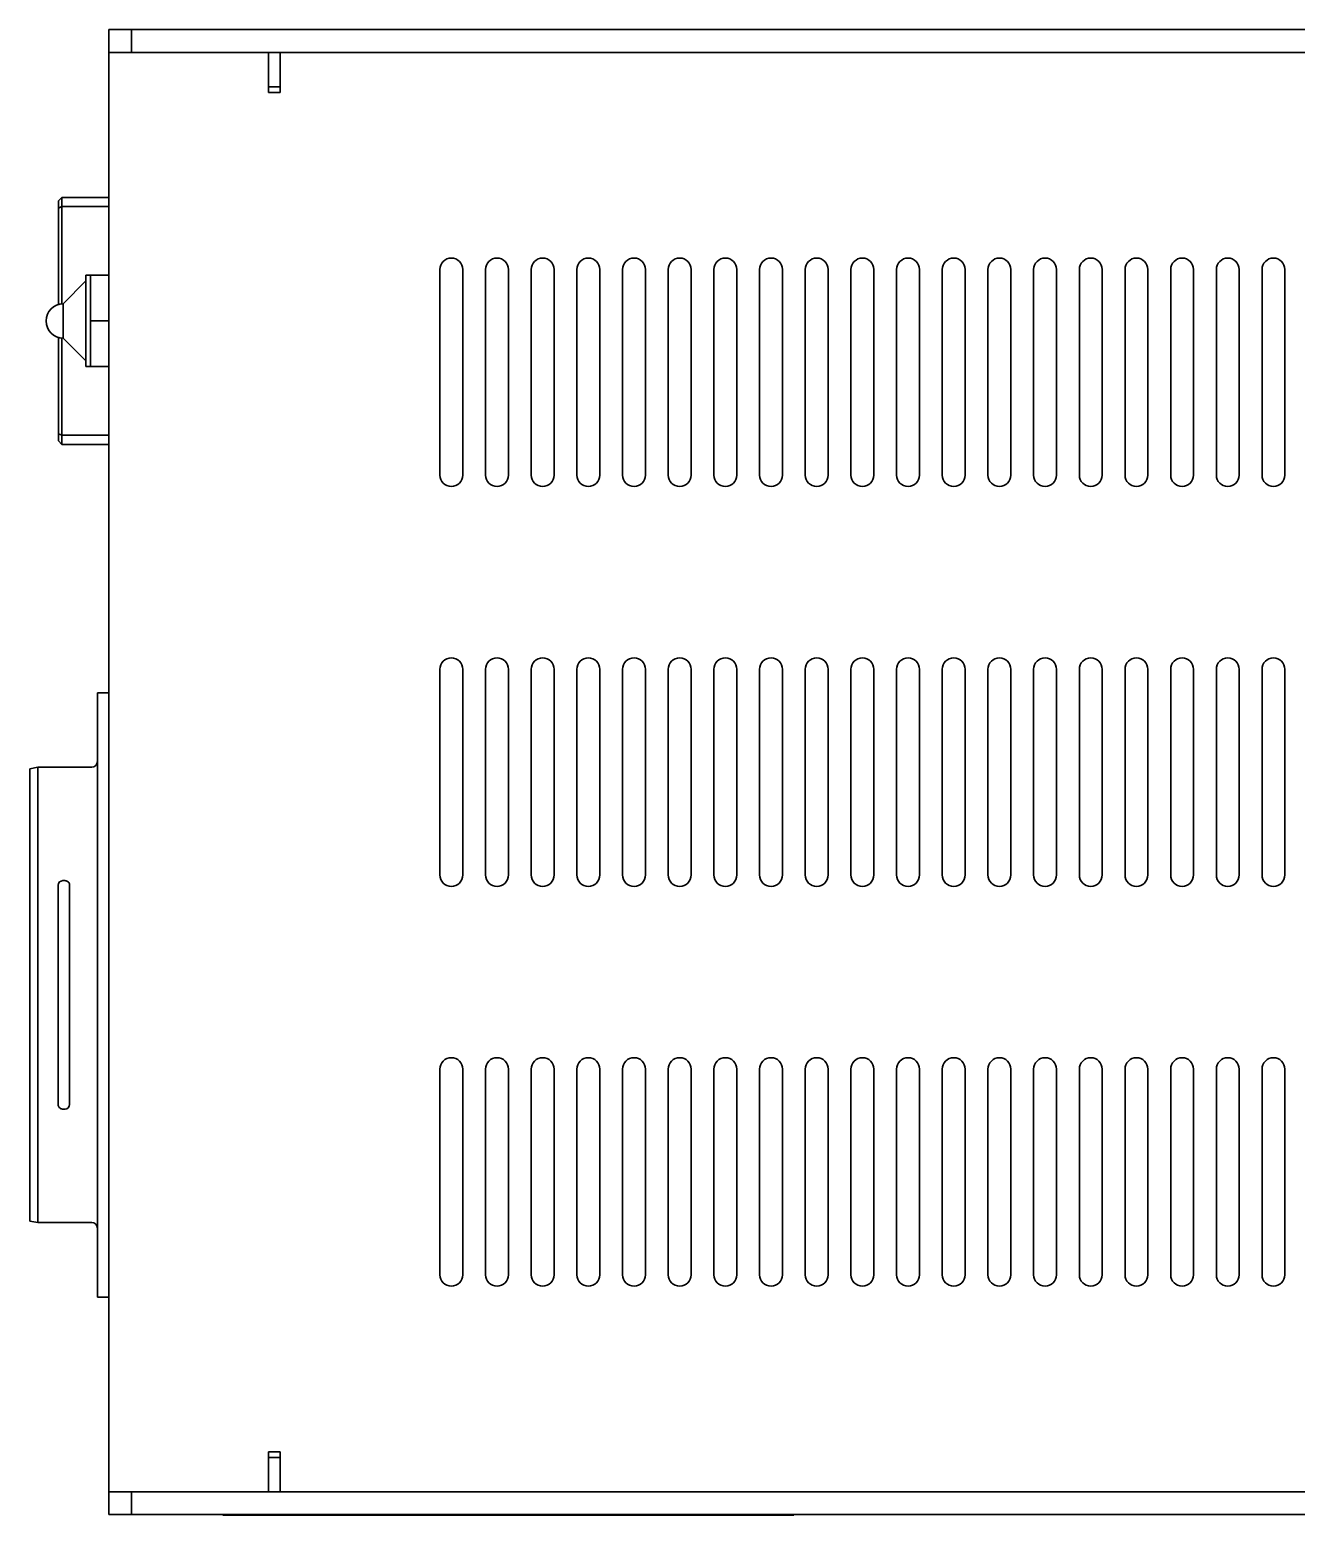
# Model space of a CAD drawing. Header units: millimetres. Extents: x 225 to 887, y 152 to 497.
# Drawn here: x 443.4 to 554.3, y 366.9 to 496.9 of the extents above; entities that cross this region are included whole.
import ezdxf

# ---------------------------------------------------------------- set-up
doc = ezdxf.new("R2010")
doc.units = ezdxf.units.MM
doc.layers.get('0').update_dxf_attribs({"lineweight": 30})

# ---------------------------------------------------------------- blocks, each defined once
blk = doc.blocks.new('A$C36E85866')
for p, q in [((225.32, 278.2), (225.32, 280.2)), ((225.32, 280.2), (227.32, 280.2)), ((227.32, 280.2), (227.32, 278.2)), ((227.32, 280.2), (443.32, 280.2)), ((225.32, 152.2), (225.32, 278.2)), ((225.32, 278.2), (239.32, 278.2)), ((227.32, 278.2), (443.32, 278.2)), ((239.32, 274.7), (239.32, 278.2)), ((240.32, 275.7), (240.32, 278.2)), ((240.32, 275.2), (239.32, 275.2)), ((240.32, 274.7), (239.32, 274.7)), ((240.32, 275.7), (240.32, 274.7)), ((221.2, 265.51), (220.9, 265.21)), ((221.2, 265.51), (221.2, 264.71)), ((225.32, 265.51), (221.2, 265.51)), ((220.9, 264.58), (220.9, 265.21)), ((221.2, 264.71), (220.9, 264.58)), ((220.9, 264.58), (220.9, 256.14)), ((225.32, 264.71), (221.2, 264.71)), ((221.2, 264.71), (221.2, 256.19)), ((225.31, 263.09), (225.32, 263.09)), ((225.31, 263.09), (225.31, 262.08)), ((225.31, 262.08), (225.32, 262.08)), ((225.31, 262.08), (225.31, 260.68)), ((225.31, 260.68), (225.32, 260.68)), ((225.31, 260.13), (225.32, 260.13)), ((225.31, 259.83), (225.32, 259.83)), ((225.31, 259.02), (225.32, 259.02)), ((254.32, 259.2), (254.32, 241.2)), ((256.32, 241.2), (256.32, 259.2)), ((258.32, 259.2), (258.32, 241.2)), ((260.32, 241.2), (260.32, 259.2)), ((262.32, 259.2), (262.32, 241.2)), ((264.32, 241.2), (264.32, 259.2)), ((266.32, 259.2), (266.32, 241.2)), ((268.32, 241.2), (268.32, 259.2)), ((270.32, 259.2), (270.32, 241.2)), ((272.32, 241.2), (272.32, 259.2)), ((274.32, 259.2), (274.32, 241.2)), ((276.32, 241.2), (276.32, 259.2)), ((278.32, 259.2), (278.32, 241.2)), ((280.32, 241.2), (280.32, 259.2)), ((282.32, 259.2), (282.32, 241.2)), ((284.32, 241.2), (284.32, 259.2)), ((286.32, 259.2), (286.32, 241.2)), ((288.32, 241.2), (288.32, 259.2)), ((290.32, 259.2), (290.32, 241.2)), ((292.32, 241.2), (292.32, 259.2)), ((294.32, 259.2), (294.32, 241.2)), ((296.32, 241.2), (296.32, 259.2)), ((298.32, 259.2), (298.32, 241.2)), ((300.32, 241.2), (300.32, 259.2)), ((302.32, 259.2), (302.32, 241.2)), ((304.32, 241.2), (304.32, 259.2)), ((306.32, 259.2), (306.32, 241.2)), ((308.32, 241.2), (308.32, 259.2)), ((310.32, 259.2), (310.32, 241.2)), ((312.32, 241.2), (312.32, 259.2)), ((314.32, 259.2), (314.32, 241.2)), ((316.32, 241.2), (316.32, 259.2)), ((318.32, 259.2), (318.32, 241.2)), ((320.32, 241.2), (320.32, 259.2)), ((322.32, 259.2), (322.32, 241.2)), ((324.32, 241.2), (324.32, 259.2)), ((326.32, 259.2), (326.32, 241.2)), ((328.32, 241.2), (328.32, 259.2)), ((223.32, 258.2), (221.32, 256.2)), ((223.72, 258.7), (223.32, 258.7)), ((223.32, 250.7), (223.32, 258.7)), ((223.72, 256.7), (223.72, 258.7)), ((223.72, 258.7), (225.32, 258.7)), ((225.31, 258.01), (225.32, 258.01)), ((223.72, 254.7), (223.72, 256.7)), ((225.31, 257.25), (225.32, 257.25)), ((225.31, 256.78), (225.32, 256.78)), ((225.31, 256.78), (225.31, 256.42)), ((225.31, 256.42), (225.31, 256.04)), ((225.31, 256.42), (225.32, 256.42)), ((221.32, 253.2), (221.32, 256.2)), ((225.31, 256.04), (225.31, 255)), ((225.31, 256.04), (225.32, 256.04)), ((225.31, 255), (225.32, 255)), ((225.31, 255), (225.31, 254.61)), ((223.72, 254.7), (225.31, 254.7)), ((223.72, 252.7), (223.72, 254.7)), ((225.31, 254.61), (225.32, 254.61)), ((225.31, 254.61), (225.31, 253.57)), ((220.9, 253.26), (220.9, 244.81)), ((221.2, 253.2), (221.2, 244.69)), ((221.32, 253.2), (223.32, 251.2)), ((223.72, 250.7), (223.72, 252.7)), ((225.31, 253.57), (225.32, 253.57)), ((225.31, 253.57), (225.31, 253.19)), ((225.31, 253.19), (225.32, 253.19)), ((225.31, 253.19), (225.31, 252.88)), ((225.31, 252.88), (225.32, 252.88)), ((225.31, 252.88), (225.31, 250.95)), ((223.32, 250.7), (223.72, 250.7)), ((223.72, 250.7), (225.31, 250.7)), ((225.31, 250.95), (225.31, 250.29)), ((225.31, 250.95), (225.32, 250.95)), ((225.31, 250.29), (225.32, 250.29)), ((225.31, 250.29), (225.31, 248.82)), ((225.31, 248.82), (225.32, 248.82)), ((225.31, 248.43), (225.31, 248.37)), ((225.31, 248.32), (225.32, 248.32)), ((225.31, 248.2), (225.31, 247.72)), ((225.31, 247.72), (225.32, 247.72)), ((225.31, 247.72), (225.31, 247.31)), ((225.31, 247.31), (225.32, 247.31)), ((225.31, 247), (225.31, 246.89)), ((225.31, 247), (225.32, 247)), ((225.31, 246.89), (225.32, 246.89)), ((225.31, 246.89), (225.31, 244.51)), ((220.9, 244.81), (221.2, 244.69)), ((220.9, 244.19), (220.9, 244.81)), ((221.2, 244.69), (225.31, 244.69)), ((221.2, 244.69), (221.2, 243.89)), ((225.31, 244.51), (225.32, 244.51)), ((220.9, 244.19), (221.2, 243.89)), ((221.2, 243.89), (225.32, 243.89)), ((254.32, 224.2), (254.32, 206.2)), ((256.32, 206.2), (256.32, 224.2)), ((258.32, 224.2), (258.32, 206.2)), ((260.32, 206.2), (260.32, 224.2)), ((262.32, 224.2), (262.32, 206.2)), ((264.32, 206.2), (264.32, 224.2)), ((266.32, 224.2), (266.32, 206.2)), ((268.32, 206.2), (268.32, 224.2)), ((270.32, 224.2), (270.32, 206.2)), ((272.32, 206.2), (272.32, 224.2)), ((274.32, 224.2), (274.32, 206.2)), ((276.32, 206.2), (276.32, 224.2)), ((278.32, 224.2), (278.32, 206.2)), ((280.32, 206.2), (280.32, 224.2)), ((282.32, 224.2), (282.32, 206.2)), ((284.32, 206.2), (284.32, 224.2)), ((286.32, 224.2), (286.32, 206.2)), ((288.32, 206.2), (288.32, 224.2)), ((290.32, 224.2), (290.32, 206.2)), ((292.32, 206.2), (292.32, 224.2)), ((294.32, 224.2), (294.32, 206.2)), ((296.32, 206.2), (296.32, 224.2)), ((298.32, 224.2), (298.32, 206.2)), ((300.32, 206.2), (300.32, 224.2)), ((302.32, 224.2), (302.32, 206.2)), ((304.32, 206.2), (304.32, 224.2)), ((306.32, 224.2), (306.32, 206.2)), ((308.32, 206.2), (308.32, 224.2)), ((310.32, 224.2), (310.32, 206.2)), ((312.32, 206.2), (312.32, 224.2)), ((314.32, 224.2), (314.32, 206.2)), ((316.32, 206.2), (316.32, 224.2)), ((318.32, 224.2), (318.32, 206.2)), ((320.32, 206.2), (320.32, 224.2)), ((322.32, 224.2), (322.32, 206.2)), ((324.32, 206.2), (324.32, 224.2)), ((326.32, 224.2), (326.32, 206.2)), ((328.32, 206.2), (328.32, 224.2)), ((224.32, 220.4), (224.32, 222.15)), ((225.32, 222.15), (224.32, 222.15)), ((224.32, 171), (224.32, 220.4)), ((219.09, 215.62), (218.39, 215.49)), ((218.39, 212.52), (218.39, 215.49)), ((223.82, 215.62), (219.09, 215.62)), ((219.09, 212.52), (219.09, 215.62)), ((218.39, 178.88), (218.39, 212.52)), ((219.09, 178.88), (219.09, 212.52)), ((221.49, 205.7), (221.29, 205.7)), ((220.89, 205.3), (220.89, 186.1)), ((221.89, 186.1), (221.89, 205.3)), ((225.31, 203.84), (225.32, 203.84)), ((225.31, 202.99), (225.32, 202.99)), ((225.31, 202.03), (225.32, 202.03)), ((225.31, 201.32), (225.32, 201.32)), ((225.31, 200.85), (225.32, 200.85)), ((225.31, 200.04), (225.32, 200.04)), ((225.31, 199.03), (225.32, 199.03)), ((225.31, 198.27), (225.32, 198.27)), ((225.31, 198.05), (225.31, 197.18)), ((225.31, 197.18), (225.32, 197.18)), ((225.31, 197.18), (225.31, 196.73)), ((225.31, 196.73), (225.32, 196.73)), ((225.31, 196.73), (225.31, 196.15)), ((225.31, 196.15), (225.32, 196.15)), ((225.31, 196.15), (225.31, 195.35)), ((225.31, 195.35), (225.32, 195.35)), ((225.31, 195.35), (225.31, 194.94)), ((225.31, 194.94), (225.32, 194.94)), ((225.31, 194.63), (225.31, 194.51)), ((225.31, 194.63), (225.32, 194.63)), ((225.31, 194.51), (225.32, 194.51)), ((225.31, 194.51), (225.31, 193.51)), ((225.31, 193.51), (225.31, 193.23)), ((225.31, 193.51), (225.32, 193.51)), ((225.32, 193.23), (225.31, 193.23)), ((225.31, 189.79), (225.31, 193.23)), ((225.31, 189.79), (225.32, 189.79)), ((225.31, 189.79), (225.31, 188.8)), ((225.31, 188.8), (225.32, 188.8)), ((225.31, 187.94), (225.31, 188.8)), ((254.32, 189.2), (254.32, 171.2)), ((256.32, 171.2), (256.32, 189.2)), ((258.32, 189.2), (258.32, 171.2)), ((260.32, 171.2), (260.32, 189.2)), ((262.32, 189.2), (262.32, 171.2)), ((264.32, 171.2), (264.32, 189.2)), ((266.32, 189.2), (266.32, 171.2)), ((268.32, 171.2), (268.32, 189.2)), ((270.32, 189.2), (270.32, 171.2)), ((272.32, 171.2), (272.32, 189.2)), ((274.32, 189.2), (274.32, 171.2)), ((276.32, 171.2), (276.32, 189.2)), ((278.32, 189.2), (278.32, 171.2)), ((280.32, 171.2), (280.32, 189.2)), ((282.32, 189.2), (282.32, 171.2)), ((284.32, 171.2), (284.32, 189.2)), ((286.32, 189.2), (286.32, 171.2)), ((288.32, 171.2), (288.32, 189.2)), ((290.32, 189.2), (290.32, 171.2)), ((292.32, 171.2), (292.32, 189.2)), ((294.32, 189.2), (294.32, 171.2)), ((296.32, 171.2), (296.32, 189.2)), ((298.32, 189.2), (298.32, 171.2)), ((300.32, 171.2), (300.32, 189.2)), ((302.32, 189.2), (302.32, 171.2)), ((304.32, 171.2), (304.32, 189.2)), ((306.32, 189.2), (306.32, 171.2)), ((308.32, 171.2), (308.32, 189.2)), ((310.32, 189.2), (310.32, 171.2)), ((312.32, 171.2), (312.32, 189.2)), ((314.32, 189.2), (314.32, 171.2)), ((316.32, 171.2), (316.32, 189.2)), ((318.32, 189.2), (318.32, 171.2)), ((320.32, 171.2), (320.32, 189.2)), ((322.32, 189.2), (322.32, 171.2)), ((324.32, 171.2), (324.32, 189.2)), ((326.32, 189.2), (326.32, 171.2)), ((328.32, 171.2), (328.32, 189.2)), ((225.31, 187.94), (225.32, 187.94)), ((225.31, 187.86), (225.31, 187.94)), ((225.31, 187.86), (225.32, 187.86)), ((225.31, 186.93), (225.31, 187.86)), ((225.31, 186.59), (225.31, 186.85)), ((225.31, 186.59), (225.32, 186.59)), ((225.31, 185.92), (225.31, 186.57)), ((221.29, 185.7), (221.49, 185.7)), ((225.31, 185.85), (225.32, 185.85)), ((225.31, 185.48), (225.31, 185.85)), ((225.31, 185.48), (225.32, 185.48)), ((225.31, 185.05), (225.31, 185.48)), ((225.31, 185.05), (225.32, 185.05)), ((225.31, 183.95), (225.32, 183.95)), ((225.31, 182.98), (225.32, 182.98)), ((225.31, 182.73), (225.31, 182.93)), ((225.31, 182), (225.31, 182.73)), ((225.31, 182.73), (225.32, 182.73)), ((225.31, 182), (225.32, 182)), ((225.31, 181.74), (225.31, 182)), ((225.31, 181.69), (225.32, 181.69)), ((225.31, 181.68), (225.32, 181.68)), ((225.31, 180.66), (225.32, 180.66)), ((225.31, 179.6), (225.31, 178.64)), ((218.39, 175.9), (218.39, 178.88)), ((219.09, 175.78), (219.09, 178.88)), ((225.31, 178.64), (225.32, 178.64)), ((225.31, 178.64), (225.31, 178.01)), ((225.31, 178.01), (225.32, 178.01)), ((225.31, 178.01), (225.31, 177.81)), ((225.31, 177.81), (225.32, 177.81)), ((225.31, 176.57), (225.31, 177.81)), ((218.39, 175.9), (219.09, 175.78)), ((219.09, 175.78), (223.82, 175.78)), ((225.31, 175.36), (225.31, 175.15)), ((225.31, 175.27), (225.32, 175.27)), ((225.31, 175.06), (225.32, 175.06)), ((225.31, 173.17), (225.32, 173.17)), ((225.31, 173.08), (225.31, 172.98)), ((225.31, 172.98), (225.32, 172.98)), ((225.31, 172.17), (225.31, 172.98)), ((225.31, 172.17), (225.32, 172.17)), ((225.31, 172.12), (225.31, 172.17)), ((225.31, 172.12), (225.32, 172.12)), ((225.31, 171.81), (225.32, 171.81)), ((224.32, 169.25), (224.32, 171)), ((225.31, 171.09), (225.31, 170.6)), ((225.31, 170.91), (225.32, 170.91)), ((225.31, 169.87), (225.31, 170.6)), ((225.31, 170.6), (225.32, 170.6)), ((224.32, 169.25), (225.31, 169.25)), ((225.31, 169.87), (225.32, 169.87)), ((225.31, 169.82), (225.31, 169.87)), ((225.31, 169.82), (225.32, 169.82)), ((225.31, 168.52), (225.31, 168.58)), ((225.31, 168.52), (225.32, 168.52)), ((225.31, 168.52), (225.31, 168.26)), ((225.31, 168.36), (225.32, 168.36)), ((225.31, 167.44), (225.32, 167.44)), ((225.31, 167.4), (225.31, 167.21)), ((225.31, 167.21), (225.32, 167.21)), ((225.31, 166.45), (225.31, 167.18)), ((225.31, 167.18), (225.32, 167.18)), ((225.31, 166.45), (225.32, 166.45)), ((225.31, 165.28), (225.32, 165.28)), ((225.31, 165.18), (225.32, 165.18)), ((225.31, 165.12), (225.31, 165.17)), ((225.31, 165.12), (225.32, 165.12)), ((225.31, 165.12), (225.31, 164.98)), ((225.31, 164.93), (225.32, 164.93)), ((225.31, 164.03), (225.32, 164.03)), ((225.31, 163.99), (225.31, 163.16)), ((225.31, 163.16), (225.32, 163.16)), ((239.32, 155.7), (240.32, 155.7)), ((239.32, 152.2), (239.32, 155.7)), ((239.32, 155.2), (240.32, 155.2)), ((240.32, 155.7), (240.32, 154.7)), ((240.32, 152.2), (240.32, 154.7)), ((225.32, 152.2), (239.32, 152.2)), ((225.32, 150.2), (225.32, 152.2)), ((227.32, 152.2), (227.32, 150.2)), ((227.32, 152.2), (443.32, 152.2)), ((227.32, 150.2), (225.32, 150.2)), ((227.32, 150.2), (443.32, 150.2)), ((235.32, 150.15), (235.32, 150.2)), ((285.32, 150.15), (235.32, 150.15)), ((262.62, 150.15), (262.62, 150.15)), ((272.24, 150.15), (272.24, 150.15)), ((272.63, 150.15), (272.63, 150.15)), ((273.56, 150.15), (273.56, 150.15)), ((277.68, 150.15), (277.68, 150.15)), ((285.32, 150.15), (285.32, 150.2))]:
    blk.add_line(p, q)
for centre, radius, start, end in [((255.32, 259.2), 1, 0, 180), ((259.32, 259.2), 1, 0, 180), ((263.32, 259.2), 1, 0, 180), ((267.32, 259.2), 1, 0, 180), ((271.32, 259.2), 1, 0, 180), ((275.32, 259.2), 1, 0, 180), ((279.32, 259.2), 1, 0, 180), ((283.32, 259.2), 1, 0, 180), ((287.32, 259.2), 1, 0, 180), ((291.32, 259.2), 1, 0, 180), ((295.32, 259.2), 1, 0, 180), ((299.32, 259.2), 1, 0, 180), ((303.32, 259.2), 1, 0, 180), ((307.32, 259.2), 1, 0, 180), ((311.32, 259.2), 1, 0, 180), ((315.32, 259.2), 1, 0, 180), ((319.32, 259.2), 1, 0, 180), ((323.32, 259.2), 1, 0, 180), ((327.32, 259.2), 1, 0, 180), ((221.32, 254.7), 1.5, 90, 270), ((255.32, 241.2), 1, 180, 0), ((259.32, 241.2), 1, 180, 0), ((263.32, 241.2), 1, 180, 0), ((267.32, 241.2), 1, 180, 0), ((271.32, 241.2), 1, 180, 0), ((275.32, 241.2), 1, 180, 0), ((279.32, 241.2), 1, 180, 0), ((283.32, 241.2), 1, 180, 0), ((287.32, 241.2), 1, 180, 0), ((291.32, 241.2), 1, 180, 0), ((295.32, 241.2), 1, 180, 0), ((299.32, 241.2), 1, 180, 0), ((303.32, 241.2), 1, 180, 0), ((307.32, 241.2), 1, 180, 0), ((311.32, 241.2), 1, 180, 0), ((315.32, 241.2), 1, 180, 0), ((319.32, 241.2), 1, 180, 0), ((323.32, 241.2), 1, 180, 0), ((327.32, 241.2), 1, 180, 0), ((255.32, 224.2), 1, 0, 180), ((259.32, 224.2), 1, 0, 180), ((263.32, 224.2), 1, 0, 180), ((267.32, 224.2), 1, 0, 180), ((271.32, 224.2), 1, 0, 180), ((275.32, 224.2), 1, 0, 180), ((279.32, 224.2), 1, 0, 180), ((283.32, 224.2), 1, 0, 180), ((287.32, 224.2), 1, 0, 180), ((291.32, 224.2), 1, 0, 180), ((295.32, 224.2), 1, 0, 180), ((299.32, 224.2), 1, 0, 180), ((303.32, 224.2), 1, 0, 180), ((307.32, 224.2), 1, 0, 180), ((311.32, 224.2), 1, 0, 180), ((315.32, 224.2), 1, 0, 180), ((319.32, 224.2), 1, 0, 180), ((323.32, 224.2), 1, 0, 180), ((327.32, 224.2), 1, 0, 180), ((223.82, 216.12), 0.5, 270, 0), ((221.29, 205.3), 0.4, 90, 180), ((255.32, 206.2), 1, 180, 0), ((259.32, 206.2), 1, 180, 0), ((263.32, 206.2), 1, 180, 0), ((267.32, 206.2), 1, 180, 0), ((271.32, 206.2), 1, 180, 0), ((275.32, 206.2), 1, 180, 0), ((279.32, 206.2), 1, 180, 0), ((283.32, 206.2), 1, 180, 0), ((287.32, 206.2), 1, 180, 0), ((291.32, 206.2), 1, 180, 0), ((295.32, 206.2), 1, 180, 0), ((299.32, 206.2), 1, 180, 0), ((303.32, 206.2), 1, 180, 0), ((307.32, 206.2), 1, 180, 0), ((311.32, 206.2), 1, 180, 0), ((315.32, 206.2), 1, 180, 0), ((319.32, 206.2), 1, 180, 0), ((323.32, 206.2), 1, 180, 0), ((327.32, 206.2), 1, 180, 0), ((255.32, 189.2), 1, 0, 180), ((259.32, 189.2), 1, 0, 180), ((263.32, 189.2), 1, 0, 180), ((267.32, 189.2), 1, 0, 180), ((271.32, 189.2), 1, 0, 180), ((275.32, 189.2), 1, 0, 180), ((279.32, 189.2), 1, 0, 180), ((283.32, 189.2), 1, 0, 180), ((287.32, 189.2), 1, 0, 180), ((291.32, 189.2), 1, 0, 180), ((295.32, 189.2), 1, 0, 180), ((299.32, 189.2), 1, 0, 180), ((303.32, 189.2), 1, 0, 180), ((307.32, 189.2), 1, 0, 180), ((311.32, 189.2), 1, 0, 180), ((315.32, 189.2), 1, 0, 180), ((319.32, 189.2), 1, 0, 180), ((323.32, 189.2), 1, 0, 180), ((327.32, 189.2), 1, 0, 180), ((221.49, 186.1), 0.4, 270, 0), ((223.82, 175.28), 0.5, 0, 90), ((255.32, 171.2), 1, 180, 0), ((259.32, 171.2), 1, 180, 0), ((263.32, 171.2), 1, 180, 0), ((267.32, 171.2), 1, 180, 0), ((271.32, 171.2), 1, 180, 0), ((275.32, 171.2), 1, 180, 0), ((279.32, 171.2), 1, 180, 0), ((283.32, 171.2), 1, 180, 0), ((287.32, 171.2), 1, 180, 0), ((291.32, 171.2), 1, 180, 0), ((295.32, 171.2), 1, 180, 0), ((299.32, 171.2), 1, 180, 0), ((303.32, 171.2), 1, 180, 0), ((307.32, 171.2), 1, 180, 0), ((311.32, 171.2), 1, 180, 0), ((315.32, 171.2), 1, 180, 0), ((319.32, 171.2), 1, 180, 0), ((323.32, 171.2), 1, 180, 0), ((327.32, 171.2), 1, 180, 0)]:
    blk.add_arc(centre, radius, start, end)
for points, knots in [([(221.89, 205.3), (221.88, 205.34), (221.88, 205.43), (221.81, 205.55), (221.71, 205.64), (221.59, 205.69), (221.52, 205.7), (221.49, 205.7), (221.49, 205.7)], [0, 0, 0, 0, 0.214693, 0.429386, 0.644084, 0.858778, 0.999845, 1, 1, 1, 1]), ([(220.89, 186.1), (220.89, 186.05), (220.9, 185.96), (220.97, 185.84), (221.07, 185.75), (221.19, 185.71), (221.26, 185.7), (221.29, 185.7), (221.29, 185.7)], [0, 0, 0, 0, 0.214696, 0.429392, 0.644082, 0.858777, 0.999845, 1, 1, 1, 1]), ([(225.31, 186.85), (225.31, 186.86), (225.31, 186.87), (225.31, 186.9), (225.31, 186.92), (225.31, 186.93)], [0, 0, 0, 0, 0.28426, 0.555904, 1, 1, 1, 1]), ([(225.31, 186.57), (225.31, 186.57), (225.31, 186.58), (225.31, 186.59), (225.31, 186.59), (225.31, 186.59)], [0, 0, 0, 0, 0.442058, 0.899583, 1, 1, 1, 1]), ([(225.31, 185.85), (225.31, 185.86), (225.31, 185.87), (225.31, 185.88), (225.31, 185.9), (225.31, 185.91), (225.31, 185.92)], [0, 0, 0, 0, 0.296334, 0.562642, 0.772511, 1, 1, 1, 1]), ([(225.31, 184.92), (225.31, 184.93), (225.31, 184.95), (225.31, 184.99), (225.31, 185.02), (225.31, 185.04), (225.31, 185.05), (225.31, 185.05)], [0, 0, 0, 0, 0.228627, 0.423183, 0.594641, 0.788175, 1, 1, 1, 1]), ([(225.31, 182.93), (225.31, 182.94), (225.31, 182.95), (225.31, 182.97), (225.31, 182.98), (225.31, 182.98), (225.31, 182.98)], [0, 0, 0, 0, 0.283596, 0.55794, 0.77512, 1, 1, 1, 1]), ([(225.31, 181.69), (225.31, 181.69), (225.31, 181.7), (225.31, 181.71), (225.31, 181.72), (225.31, 181.73), (225.31, 181.74)], [0, 0, 0, 0, 0.283629, 0.557953, 0.775124, 1, 1, 1, 1]), ([(225.31, 168.75), (225.31, 168.75), (225.31, 168.77), (225.31, 168.8), (225.31, 168.92), (225.31, 169.26), (225.31, 169.58), (225.31, 169.82)], [0, 0, 0, 0, 0.014036, 0.037964, 0.108929, 0.325709, 1, 1, 1, 1]), ([(225.31, 168.64), (225.31, 168.65), (225.31, 168.67), (225.31, 168.7), (225.31, 168.73), (225.31, 168.74), (225.31, 168.75)], [0, 0, 0, 0, 0.33935, 0.616872, 0.811445, 1, 1, 1, 1]), ([(225.31, 168.62), (225.31, 168.61), (225.31, 168.6), (225.31, 168.59), (225.31, 168.59), (225.31, 168.59), (225.31, 168.6), (225.31, 168.62), (225.31, 168.63), (225.31, 168.64)], [0, 0, 0, 0, 0.12897, 0.242343, 0.347912, 0.454085, 0.608732, 0.788847, 1, 1, 1, 1]), ([(225.31, 165.31), (225.31, 165.32), (225.31, 165.35), (225.31, 165.72), (225.31, 166.1), (225.31, 166.45)], [0, 0, 0, 0, 0.017678, 0.066017, 1, 1, 1, 1]), ([(225.31, 165.28), (225.31, 165.28), (225.31, 165.29), (225.31, 165.3), (225.31, 165.31), (225.31, 165.31), (225.31, 165.31)], [0, 0, 0, 0, 0.361713, 0.65206, 0.838461, 1, 1, 1, 1]), ([(225.31, 165.18), (225.31, 165.19), (225.31, 165.23), (225.31, 165.26), (225.31, 165.28)], [0, 0, 0, 0, 0.354374, 1, 1, 1, 1]), ([(225.31, 165.18), (225.31, 165.18), (225.31, 165.18), (225.31, 165.18), (225.31, 165.18), (225.31, 165.18), (225.31, 165.18)], [0, 0, 0, 0, 0.148978, 0.491625, 0.783702, 1, 1, 1, 1])]:
    blk.add_open_spline(points, degree=3, knots=knots)

msp = doc.modelspace()

# ---------------------------------------------------------------- block references
msp.add_blockref('A$C36E85866', (225.02, 216.75))

doc.saveas('drawing.dxf')
